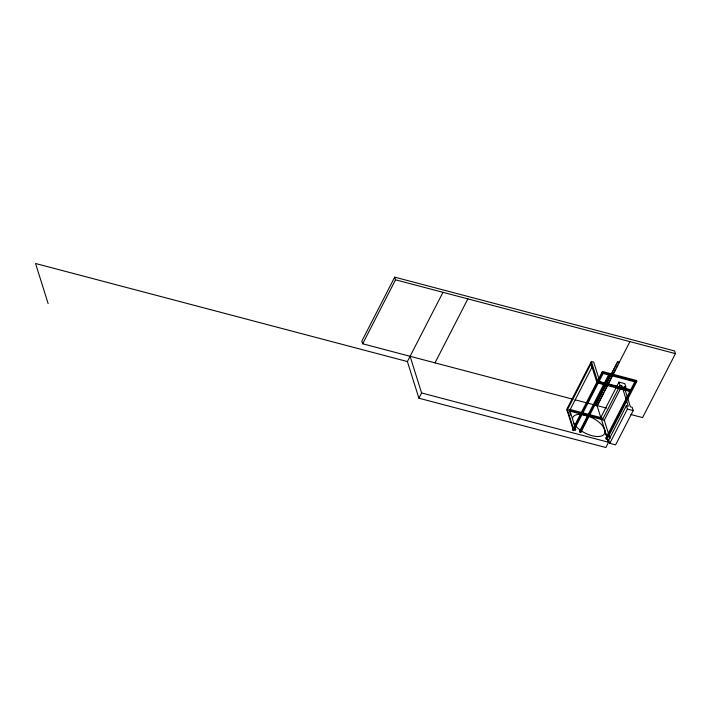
<?xml version="1.0" encoding="UTF-8"?>
<svg xmlns="http://www.w3.org/2000/svg" width="711" height="711" viewBox="0 0 711 711"><rect width="100%" height="100%" fill="white"/><g stroke="black" fill="none" stroke-linecap="round" stroke-linejoin="round"><path stroke-width="1.07" d="M630.933 414.531L642.575 417.597L675.45 353.625L674.615 350.958L394.703 277.148L361.828 341.12L362.663 343.786L572.906 399.226M362.663 343.786L395.538 279.814L394.703 277.148M569.467 409.314L601.435 417.748L601.399 419.454L608.554 442.26L605.852 447.512L418.895 398.204L407.394 361.552L442.971 292.319M434.999 362.859L467.874 298.887M418.895 398.204L421.596 392.952L410.096 356.291M599.826 381.576L593.721 362.121L591.365 361.499L566.756 409.376L573.039 429.391L573.386 428.706L567.431 409.714L601.755 418.77M567.076 410.398L591.037 363.792M592.387 366.369L569.787 410.336L575.75 429.328L575.395 430.013L573.821 429.595M596.493 382.171L596.636 382.669L597.107 380.945L631.119 389.912M603.168 373.462L573.813 430.573L573.022 430.368L572.684 429.284L602.039 372.164L602.821 372.368M602.546 371.515L602.528 373.293L602.546 371.515L636.398 380.447L636.745 381.531L607.034 439.336L606.252 439.131L605.914 438.047L634.763 381.914M573.022 430.368L602.377 373.248L602.039 372.164M585.002 415.126L585.349 414.442M586.06 415.411L586.415 414.717M610.162 375.301L580.807 432.421L580.025 432.217L579.678 431.124L609.034 374.013M580.025 432.217L609.38 375.097M597.213 406.097L595.356 405.146L617.663 361.739L619.361 362.192L597.213 406.097L600.759 417.401M595.516 405.652L617.663 361.739M603.657 392.756L597.053 405.599L606.581 408.114M604.67 390.783L607.203 385.851M608.216 383.878L612.269 375.995M613.282 374.022L615.815 369.089M616.828 367.116L617.841 365.143M619.361 362.192L629.928 341.627M624.845 388.953L625.849 386.997L624.8 383.647L618.988 382.118L601.382 416.388L602.43 419.73L604.261 420.219L610.02 438.465M601.079 418.432L601.435 417.748M602.43 419.73L620.045 385.46L618.988 382.118M604.261 420.219L621.876 385.949L620.045 385.46M606.252 439.131L635.607 382.011M636.398 380.447L636.389 382.225L602.377 373.248M626.675 401.155L628.275 406.221L626.355 405.714L608.749 439.985L609.798 443.335L615.602 444.864L633.217 410.594L632.168 407.252L630.381 406.772L624.018 386.508L625.849 386.997M609.798 443.335L627.413 409.065L626.355 405.714M581.482 414.477L589.766 416.664M395.538 279.814L675.45 353.625M617.823 362.246L619.521 362.69M602.884 372.608L636.745 381.531M598.333 381.727L631.279 390.419M598.618 382.731L608.181 385.255M610.305 385.815L613.486 386.66M615.619 387.219L624.116 389.459M626.24 390.019L630.488 391.139M597.702 382.953L630.648 391.645M627.413 409.065L633.217 410.594M575.039 399.795L595.356 405.146M407.394 361.552L35.55 263.488L48.126 303.588M569.44 411.02L601.399 419.454M574.177 428.911L575.75 429.328M572.684 429.284L573.466 429.488M579.678 431.124L580.469 431.337L580.807 432.421M605.914 438.047L606.696 438.252L607.034 439.336M421.596 392.952L608.554 442.26L604.883 431.026M603.355 426.884L604.732 429.675L605.017 432.181A17.837 8.425 27.2 0 1 591.934 435.683A17.837 8.425 27.2 0 1 574.097 424.023L573.457 422.734M621.876 385.949L626.035 399.129M591.365 361.499L597.471 380.963M590.717 362.77L596.813 382.234M569.769 412.078L570.764 415.242M574.728 427.906L575.395 430.013M572.435 418.726A17.819 8.425 27.2 0 1 580.549 414.406M589.739 416.655A17.819 8.425 27.2 0 1 603.328 426.876M597.267 381.452L597.107 380.945L597.267 381.452"/></g></svg>
